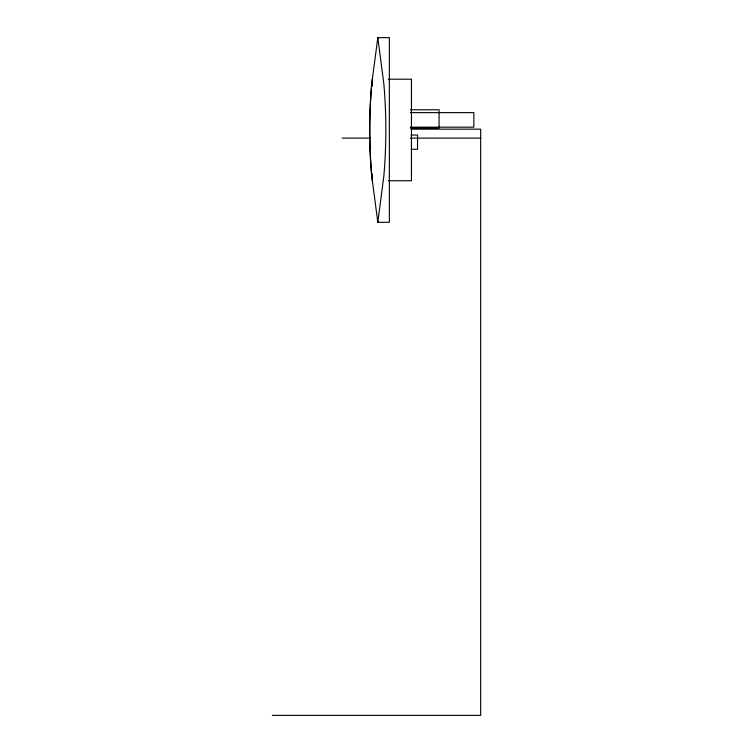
<?xml version="1.0" encoding="UTF-8"?>
<svg xmlns="http://www.w3.org/2000/svg" width="753" height="753" viewBox="0 0 753 753"><rect width="100%" height="100%" fill="white"/><g stroke="black" fill="none" stroke-linecap="round" stroke-linejoin="round"><path stroke-width="1.13" d="M371.756 83.63L377.818 37.65L389.357 37.65L389.357 222.276L377.818 222.276L371.756 176.296A375.483 264.51 90 0 1 371.756 83.63A531.543 531.543 0 0 0 371.756 176.296M377.818 222.276L383.823 176.296A378.288 266.487 -90 0 0 383.823 83.63L377.818 37.65M388.369 79.187L411.449 79.187L411.449 180.739L388.369 180.739M410.291 109.787L439.093 109.787L439.093 128.114L410.291 128.114M410.357 112.63L473.853 112.63L473.853 127.182L410.357 127.182M411.449 129.158L480.678 129.158L480.678 715.35L272.322 715.35M411.11 135.032L417.539 135.032L417.539 149.292L411.11 149.292M342.21 138.119L370.372 138.119M410.272 138.119L480.678 138.119M372.217 79.187L372.217 86.19M372.217 173.736L372.217 180.739"/></g></svg>
